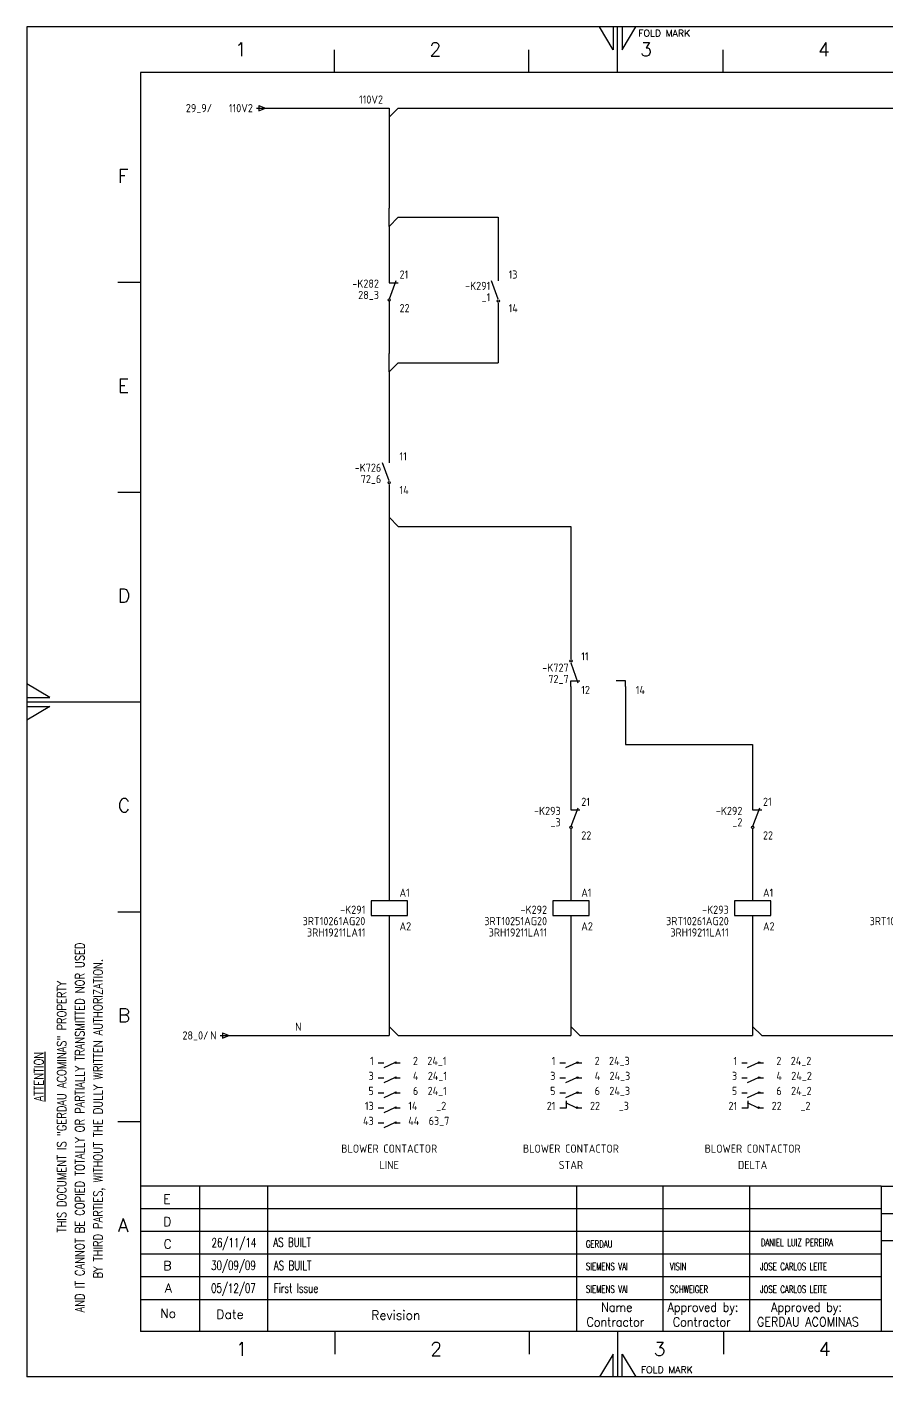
# Model space of a CAD drawing. Extents: x 520 to 940, y 6 to 303.
# Drawn here: x 520.2 to 709.3, y 6.5 to 303.5 of the extents above; entities that cross this region are included whole.
import ezdxf
from ezdxf.enums import TextEntityAlignment as Align

# ---------------------------------------------------------------- set-up
doc = ezdxf.new("R2010")
doc.units = 0
doc.header["$LTSCALE"] = 25
doc.header["$MEASUREMENT"] = 0
doc.linetypes.add('EPLANLINE7', pattern=[0])
doc.layers.get('0').update_dxf_attribs({"linetype": 'CONTINUOUS'})
for name, color, linetype in [('AUTOCONNECTING', 2, 'CONTINUOUS'), ('DESIG_', 3, 'CONTINUOUS'), ('FORM_1', 7, 'CONTINUOUS'), ('FORM_2', 4, 'CONTINUOUS'), ('FORM_3', 6, 'CONTINUOUS'), ('FORM_4', 1, 'CONTINUOUS'), ('RIF_', 7, 'CONTINUOUS'), ('SEF', 5, 'CONTINUOUS'), ('SIMBOLO', 4, 'CONTINUOUS'), ('TABELLA', 7, 'CONTINUOUS'), ('TESTI', 7, 'CONTINUOUS'), ('TESTO', 5, 'CONTINUOUS')]:
    doc.layers.add(name, color=color, linetype=linetype)
doc.styles.add('ROMANS', font='romans.shx', dxfattribs={"width": 0.7, "oblique": 10, "height": 4})
doc.styles.get("Standard").update_dxf_attribs({"font": 'isocp.shx'})

# ---------------------------------------------------------------- blocks, each defined once
blk = doc.blocks.new('Format A3')
at = {"layer": 'FORM_1'}
for p, q in [((0, 297), (0, 0)), ((420, 297), (0, 297)), ((129, 292), (126, 297)), ((129, 297), (129, 292)), ((130, 287), (130, 297)), ((131, 297), (131, 292)), ((131, 292), (134, 297)), ((67.59, 292), (67.59, 287)), ((110.37, 292), (110.37, 287)), ((153.15, 292), (153.15, 287)), ((20, 240.83), (25, 240.83)), ((20, 194.66), (25, 194.66)), ((5, 149.5), (0, 152.5)), ((0, 149.5), (5, 149.5)), ((0, 148.5), (25, 148.5)), ((0, 147.5), (5, 147.5)), ((5, 147.5), (0, 144.5)), ((20, 102.33), (25, 102.33)), ((20, 56.17), (25, 56.17)), ((37.97, 42), (37.97, 17)), ((52.97, 42), (52.97, 17)), ((120.99, 42), (120.99, 17)), ((140, 42), (140, 17)), ((159.01, 42), (159.01, 17)), ((188.01, 37), (25, 37)), ((188.01, 36), (298, 36)), ((188.01, 32), (25, 32)), ((188.01, 27), (25, 27)), ((188.01, 22), (25, 22)), ((67.78, 10), (67.78, 5)), ((110.55, 10), (110.55, 5)), ((130, 10), (130, 0)), ((153.33, 10), (153.33, 5)), ((129, 5), (126, 0)), ((129, 0), (129, 5)), ((131, 0), (131, 5)), ((131, 5), (134, 0)), ((420, 0), (0, 0))]:
    blk.add_line(p, q, dxfattribs=at)
at = {"layer": 'FORM_3'}
for p, q in [((25, 287), (25, 10)), ((410, 287), (25, 287)), ((410, 10), (25, 10))]:
    blk.add_line(p, q, dxfattribs=at)
at = {"layer": 'FORM_4'}
for p, q in [((188.01, 42), (25, 42)), ((188.01, 42), (188.01, 10)), ((188.01, 42), (410, 42)), ((188.01, 30), (298, 30)), ((188.01, 17), (25, 17)), ((37.97, 17), (37.97, 10)), ((52.97, 17), (52.97, 10)), ((120.99, 17), (120.99, 10)), ((140, 17), (140, 10)), ((159.01, 17), (159.01, 10))]:
    blk.add_line(p, q, dxfattribs=at)
at = {"layer": 'FORM_1', "style": 'ROMANS'}
for p in [(134.55, 294.88), (135.13, 0.84)]:
    blk.add_text('FOLD MARK', height=1.5, dxfattribs=at).set_placement(p)
at = {"layer": 'FORM_2', "style": 'ROMANS', "width": 0.8}
for s, p in [('AND IT CANNOT BE COPIED TOTALLY OR PARTIALLY TRANSMITTED NOR USED', (12.63, 14.2)), ('BY THIRD PARTIES, WITHOUT THE DULLY WRITTEN AUTHORIZATION.', (16.63, 21.66)), ('THIS DOCUMENT IS "GERDAU ACOMINAS" PROPERTY', (8.63, 31.78)), ('%%UATTENTION', (3.61, 60.63))]:
    blk.add_text(s, height=2, rotation=90, dxfattribs=at).set_placement(p)
at = {"layer": 'FORM_2', "style": 'ROMANS'}
for s, p in [('E', (30, 38.12)), ('D', (30, 33.18)), ('C', (30.07, 28.24)), ('B', (30.02, 23.5)), ('A', (30.36, 18.57)), ('No', (29.31, 13.01)), ('Date', (41.68, 12.8)), ('Revision', (75.79, 12.6))]:
    blk.add_text(s, height=2, dxfattribs=at).set_placement(p)
at = {"layer": 'FORM_2', "style": 'ROMANS', "width": 0.9}
for s, p in [('Name', (126.4, 14.35)), ('Approved by:', (141.02, 14.35)), ('Approved by:', (163.81, 14.35)), ('Contractor ', (123.16, 11.12)), ('Contractor ', (142.17, 11.12)), ('GERDAU ACOMINAS', (160.68, 11.14))]:
    blk.add_text(s, height=2, dxfattribs=at).set_placement(p)
at = {"layer": 'FORM_2', "style": 'ROMANS', "flags": 4}
for tag, p in [('21', (189.91, 37.18)), ('18', (189.91, 30.89))]:
    blk.add_attdef(tag, p, '', height=2, dxfattribs=at)
at = {"layer": 'FORM_2', "color": 4, "style": 'ROMANS', "width": 0.8, "flags": 4}
for tag, p in [('22', (251.5, 37)), ('19', (251.5, 30.8)), ('24', (278.73, 22.67))]:
    blk.add_attdef(tag, p, '', height=2, dxfattribs=at)
at = {"layer": 'FORM_2', "style": 'ROMANS', "flags": 4}
for tag, p, height, width in [('23', (276.41, 37.01), 2, 0.8), ('20', (276.22, 30.68), 2, 0.8), ('14', (248.25, 23), 1.5, 0.9), ('15', (264.49, 22.98), 1.5, 0.8), ('16', (248.25, 13), 1.5, 0.9), ('17', (264.49, 12.98), 1.5, 0.8)]:
    blk.add_attdef(tag, p, '', height=height, dxfattribs=dict(at, width=width))
at = {"layer": 'FORM_4', "style": 'ROMANS'}
for s, p in [('1', (45.81, 290.56)), ('2', (88.59, 290.56)), ('3', (135, 290.56)), ('4', (174.14, 290.56)), ('F', (20.01, 262.73)), ('E', (20.01, 216.57)), ('D', (20.01, 170.4)), ('C', (20.01, 124.24)), ('B', (20.01, 78.07)), ('A', (20.01, 31.9)), ('1', (45.99, 4.65)), ('2', (88.77, 4.65)), ('3', (137.98, 4.65)), ('4', (174.32, 4.65))]:
    blk.add_text(s, height=3, dxfattribs=at).set_placement(p)
at = {"layer": 'FORM_4', "color": 1, "style": 'ROMANS', "oblique": 10, "width": 0.8, "flags": 4}
for tag, p in [('11', (300.77, 34.39)), ('12', (300.77, 29.5)), ('13', (300.77, 24.62))]:
    blk.add_attdef(tag, p, '', height=2.5, dxfattribs=at)
at = {"layer": 'FORM_4', "color": 1, "style": 'ROMANS', "flags": 2}
blk.add_attdef('25', (279.66, 12.25), '', height=5, dxfattribs=at)
at = {"layer": 'FORM_4', "style": 'ROMANS', "width": 1.25, "flags": 4}
for tag, p in [('1', (303.88, 13.92)), ('3', (312.28, 13.92)), ('5', (324.88, 13.92)), ('7', (346.28, 13.92)), ('10', (395.28, 13.92))]:
    blk.add_attdef(tag, p, '', height=3.5, dxfattribs=at)
for tag, p in [('2', (310.18, 13.92)), ('4', (322.78, 13.92)), ('6', (339.78, 13.92)), ('9', (387.98, 13.92))]:
    blk.add_attdef(tag, text='', height=3.5, dxfattribs=at).set_placement(p, align=Align.CENTER)
at = {"layer": 'FORM_4', "color": 1, "style": 'ROMANS', "width": 1.25, "flags": 4}
blk.add_attdef('8', (368.28, 13.92), '', height=3.5, dxfattribs=at)
blk = doc.blocks.new('SO284')
at = {"layer": 'TESTI', "color": 2, "linetype": 'EPLANLINE7'}
for p, q in [((-1.175, 0), (0.675, 0)), ((-0.675, 0.575), (0.8, 0)), ((-0.675, 0.575), (-0.675, -0.575)), ((-0.675, -0.575), (0.8, 0))]:
    blk.add_line(p, q, dxfattribs=at)
blk = doc.blocks.new('SO269')
at = {"layer": 'TESTI', "color": 2, "linetype": 'EPLANLINE7'}
for p, q in [((-2, 0), (0, 0)), ((0, 0), (0, -2)), ((0, -2), (2, 0))]:
    blk.add_line(p, q, dxfattribs=at)
blk = doc.blocks.new('SO263')
at = {"layer": 'TESTI', "color": 2, "linetype": 'EPLANLINE7'}
for q in [(0, 2), (2, 0)]:
    blk.add_line((0, -2), q, dxfattribs=at)
blk = doc.blocks.new('2_0_IEC_WUPI')
at = {"layer": 'SIMBOLO', "color": 3, "linetype": 'EPLANLINE7'}
for p, q in [((0, 4), (0, 1.6)), ((1.5, 2), (0, -2)), ((0, 1.6), (2, 1.6)), ((0, -2.4), (0, -4))]:
    blk.add_line(p, q, dxfattribs=at)
blk.add_circle((0, -2.2), 0.25, dxfattribs=at)
blk = doc.blocks.new('1_0_IEC_WUPI')
at = {"layer": 'SIMBOLO', "color": 3, "linetype": 'EPLANLINE7'}
for p, q in [((0, 4), (0, 2)), ((0, -2), (-1.5, 2)), ((0, -2.8), (0, -4))]:
    blk.add_line(p, q, dxfattribs=at)
blk.add_circle((0, -2.4), 0.25, dxfattribs=at)
blk = doc.blocks.new('SO262')
at = {"layer": 'TESTI', "color": 2, "linetype": 'EPLANLINE7'}
for q in [(0, -2), (2, 0)]:
    blk.add_line((0, 2), q, dxfattribs=at)
blk = doc.blocks.new('20_0_IEC_WUPI')
at = {"layer": 'TESTI', "color": 3, "linetype": 'EPLANLINE7'}
for p, q in [((0, 4), (0, 1.6)), ((0, 1.6), (-4, 1.6)), ((-4, 1.6), (-4, -1.6)), ((4, 1.6), (0, 1.6)), ((4, -1.6), (4, 1.6)), ((-4, -1.6), (4, -1.6)), ((0, -1.6), (0, -4))]:
    blk.add_line(p, q, dxfattribs=at)
blk = doc.blocks.new('SO264')
at = {"layer": 'TESTI', "color": 2, "linetype": 'EPLANLINE7'}
for p, q in [((-2, 0), (0, 0)), ((0, 2), (0, 0)), ((0, 2), (2, 0))]:
    blk.add_line(p, q, dxfattribs=at)
blk = doc.blocks.new('SO280')
at = {"layer": 'TESTI', "color": 2, "linetype": 'EPLANLINE7'}
for p, q in [((-2, 0), (0, 0)), ((0, 0), (0, -2))]:
    blk.add_line(p, q, dxfattribs=at)
blk = doc.blocks.new('SO282')
at = {"layer": 'SIMBOLO', "color": 2, "linetype": 'EPLANLINE7'}
for p in [(-2, 0), (0, 2)]:
    blk.add_line(p, (0, 0), dxfattribs=at)
blk = doc.blocks.new('16_0_IEC_WUPI')
at = {"layer": 'SIMBOLO', "color": 3, "linetype": 'EPLANLINE7'}
for p, q in [((0, 4), (0, 3.2)), ((0, 3.2), (0, 2.8)), ((0, 2), (1.5, -2.4)), ((0, -3.2), (0, -2)), ((0, -2), (2, -2)), ((0, -3.2), (0, -4))]:
    blk.add_line(p, q, dxfattribs=at)
blk.add_circle((0, 2.4), 0.25, dxfattribs=at)
blk = doc.blocks.new('18_0_IEC_WUPI')
at = {"layer": 'SIMBOLO', "color": 3, "linetype": 'EPLANLINE7'}
for p, q in [((0, -2), (-2, -2)), ((0, -3.2), (0, -2)), ((0, -3.2), (0, -4))]:
    blk.add_line(p, q, dxfattribs=at)
blk = doc.blocks.new('SO283')
at = {"layer": 'SIMBOLO', "color": 2, "linetype": 'EPLANLINE7'}
for p, q in [((0, 2), (0, 0)), ((0, 0), (2, 0))]:
    blk.add_line(p, q, dxfattribs=at)

msp = doc.modelspace()

# ---------------------------------------------------------------- linework, layer by layer
at = {"layer": 'AUTOCONNECTING', "color": 2, "linetype": 'EPLANLINE7'}
for p, q in [((571.9, 285.6), (597.9, 285.6)), ((601.9, 285.6), (721.9, 285.6)), ((599.9, 283.6), (599.9, 263.6)), ((601.9, 261.6), (623.9, 261.6)), ((623.9, 261.6), (623.9, 249.6)), ((599.9, 259.6), (599.9, 249.6)), ((599.9, 241.6), (599.9, 231.6)), ((623.9, 241.6), (623.9, 229.6)), ((601.9, 229.6), (623.9, 229.6)), ((599.9, 227.6), (599.9, 209.6)), ((599.9, 201.6), (599.9, 195.6)), ((601.9, 193.6), (639.9, 193.6)), ((639.9, 193.6), (639.9, 165.6)), ((599.9, 191.6), (599.9, 113.6)), ((639.9, 157.6), (639.9, 133.6)), ((651.9, 157.6), (651.9, 145.6)), ((651.9, 145.6), (679.9, 145.6)), ((679.9, 145.6), (679.9, 133.6)), ((639.9, 125.6), (639.9, 113.6)), ((679.9, 125.6), (679.9, 113.6)), ((599.9, 105.6), (599.9, 83.6)), ((639.9, 105.6), (639.9, 83.6)), ((679.9, 105.6), (679.9, 83.6)), ((563.9, 81.6), (597.9, 81.6)), ((601.9, 81.6), (637.9, 81.6)), ((641.9, 81.6), (677.9, 81.6)), ((681.9, 81.6), (721.9, 81.6))]:
    msp.add_line(p, q, dxfattribs=at)
at = {"layer": 'TABELLA', "color": 1, "linetype": 'EPLANLINE7'}
for p, q in [((597.5, 75.6), (598.7, 75.6)), ((601.1, 75.6), (598.7, 74.48)), ((601.58, 75.6), (602.3, 75.6)), ((637.5, 75.6), (638.7, 75.6)), ((641.1, 75.6), (638.7, 74.48)), ((641.58, 75.6), (642.3, 75.6)), ((677.5, 75.6), (678.7, 75.6)), ((681.1, 75.6), (678.7, 74.48)), ((681.58, 75.6), (682.3, 75.6)), ((597.5, 72.3), (598.7, 72.3)), ((601.1, 72.3), (598.7, 71.18)), ((601.58, 72.3), (602.3, 72.3)), ((637.5, 72.3), (638.7, 72.3)), ((641.1, 72.3), (638.7, 71.18)), ((641.58, 72.3), (642.3, 72.3)), ((677.5, 72.3), (678.7, 72.3)), ((681.1, 72.3), (678.7, 71.18)), ((681.58, 72.3), (682.3, 72.3)), ((597.5, 69), (598.7, 69)), ((601.1, 69), (598.7, 67.88)), ((601.58, 69), (602.3, 69)), ((637.5, 69), (638.7, 69)), ((641.1, 69), (638.7, 67.88)), ((641.58, 69), (642.3, 69)), ((677.5, 69), (678.7, 69)), ((681.1, 69), (678.7, 67.88)), ((681.58, 69), (682.3, 69)), ((597.5, 65.7), (598.7, 65.7)), ((601.1, 65.7), (598.7, 64.58)), ((601.58, 65.7), (602.3, 65.7)), ((637.5, 65.7), (638.95, 65.7)), ((638.7, 66.83), (641.1, 65.7)), ((638.95, 65.7), (638.95, 67.2)), ((641.35, 65.7), (642.3, 65.7)), ((677.5, 65.7), (678.95, 65.7)), ((678.7, 66.83), (681.1, 65.7)), ((678.95, 65.7), (678.95, 67.2)), ((681.35, 65.7), (682.3, 65.7)), ((597.5, 62.4), (598.7, 62.4)), ((601.1, 62.4), (598.7, 61.28)), ((601.58, 62.4), (602.3, 62.4))]:
    msp.add_line(p, q, dxfattribs=at)
for centre in [(601.35, 75.6), (641.35, 75.6), (681.35, 75.6), (601.35, 72.3), (641.35, 72.3), (681.35, 72.3), (601.35, 69), (641.35, 69), (681.35, 69), (601.35, 65.7), (641.23, 65.7), (681.23, 65.7), (601.35, 62.4)]:
    msp.add_circle(centre, 0.175, dxfattribs=at)

# ---------------------------------------------------------------- block references
msp.add_blockref('Format A3', (520.17, 6.46))
at = {"layer": 'SIMBOLO'}
for name, p in [('SO284', (571.9, 285.6)), ('SO269', (599.9, 285.6)), ('SO263', (599.9, 261.6)), ('SO280', (623.9, 261.6)), ('SO263', (599.9, 229.6)), ('SO282', (623.9, 229.6)), ('SO262', (599.9, 193.6)), ('SO280', (639.9, 193.6)), ('SO283', (651.9, 145.6)), ('SO280', (679.9, 145.6)), ('SO264', (599.9, 81.6)), ('SO264', (639.9, 81.6)), ('SO264', (679.9, 81.6)), ('SO284', (563.9, 81.6))]:
    msp.add_blockref(name, p, dxfattribs=at)
ref = msp.add_blockref('2_0_IEC_WUPI', (599.9, 245.6), dxfattribs=at)
ref.add_attrib('SEF_1', '-K282', dxfattribs={"layer": 'SEF', "color": 2, "height": 1.8, "width": 1.000667, "flags": 2}).set_placement((597.65, 246.1), align=Align.RIGHT)
ref.add_attrib('DESIGN._1', '21', (602.18, 248.1), dxfattribs={"layer": 'DESIG_', "color": 2, "height": 1.8, "width": 1.000667, "flags": 2})
ref.add_attrib('DESIGN._2', '22', (602.18, 240.7), dxfattribs={"layer": 'DESIG_', "color": 2, "height": 1.8, "width": 1.000667, "flags": 2})
ref = msp.add_blockref('1_0_IEC_WUPI', (623.9, 245.6), dxfattribs=at)
ref.add_attrib('SEF_1', '-K291', dxfattribs={"layer": 'SEF', "color": 2, "height": 1.8, "width": 1.000667, "flags": 2}).set_placement((622.15, 245.6), align=Align.RIGHT)
ref.add_attrib('DESIGN._1', '13', (626.18, 248.1), dxfattribs={"layer": 'DESIG_', "color": 2, "height": 1.8, "width": 1.000667, "flags": 2})
ref.add_attrib('DESIGN._2', '14', (626.18, 240.7), dxfattribs={"layer": 'DESIG_', "color": 2, "height": 1.8, "width": 1.000667, "flags": 2})
ref = msp.add_blockref('1_0_IEC_WUPI', (599.9, 205.6), dxfattribs=at)
ref.add_attrib('SEF_1', '-K726', dxfattribs={"layer": 'SEF', "color": 2, "height": 1.8, "width": 1.000667, "flags": 2}).set_placement((598.15, 205.6), align=Align.RIGHT)
ref.add_attrib('DESIGN._1', '11', (602.18, 208.1), dxfattribs={"layer": 'DESIG_', "color": 2, "height": 1.8, "width": 1.000667, "flags": 2})
ref.add_attrib('DESIGN._2', '14', (602.18, 200.7), dxfattribs={"layer": 'DESIG_', "color": 2, "height": 1.8, "width": 1.000667, "flags": 2})
ref = msp.add_blockref('16_0_IEC_WUPI', (639.9, 161.6), dxfattribs=at)
ref.add_attrib('SEF_1', '-K727', dxfattribs={"layer": 'SEF', "color": 2, "height": 1.8, "width": 1.000667, "flags": 2}).set_placement((639.4, 161.6), align=Align.RIGHT)
ref.add_attrib('DESIGN._1', '11', (642.18, 164.1), dxfattribs={"layer": 'DESIG_', "color": 2, "height": 1.8, "width": 1.000667, "flags": 2})
ref.add_attrib('DESIGN._2', '12', (642.18, 156.7), dxfattribs={"layer": 'DESIG_', "color": 2, "height": 1.8, "width": 1.000667, "flags": 2})
ref = msp.add_blockref('18_0_IEC_WUPI', (651.9, 161.6), dxfattribs=at)
ref.add_attrib('DESIGN._1', '14', (654.18, 156.7), dxfattribs={"layer": 'DESIG_', "color": 2, "height": 1.8, "width": 1.000667, "flags": 2})
ref = msp.add_blockref('2_0_IEC_WUPI', (639.9, 129.6), dxfattribs=at)
ref.add_attrib('SEF_1', '-K293', dxfattribs={"layer": 'SEF', "color": 2, "height": 1.8, "width": 1.000667, "flags": 2}).set_placement((637.65, 130.1), align=Align.RIGHT)
ref.add_attrib('DESIGN._1', '21', (642.18, 132.1), dxfattribs={"layer": 'DESIG_', "color": 2, "height": 1.8, "width": 1.000667, "flags": 2})
ref.add_attrib('DESIGN._2', '22', (642.18, 124.7), dxfattribs={"layer": 'DESIG_', "color": 2, "height": 1.8, "width": 1.000667, "flags": 2})
ref = msp.add_blockref('2_0_IEC_WUPI', (679.9, 129.6), dxfattribs=at)
ref.add_attrib('SEF_1', '-K292', dxfattribs={"layer": 'SEF', "color": 2, "height": 1.8, "width": 1.000667, "flags": 2}).set_placement((677.65, 130.1), align=Align.RIGHT)
ref.add_attrib('DESIGN._1', '21', (682.18, 132.1), dxfattribs={"layer": 'DESIG_', "color": 2, "height": 1.8, "width": 1.000667, "flags": 2})
ref.add_attrib('DESIGN._2', '22', (682.18, 124.7), dxfattribs={"layer": 'DESIG_', "color": 2, "height": 1.8, "width": 1.000667, "flags": 2})
ref = msp.add_blockref('20_0_IEC_WUPI', (599.9, 109.6), dxfattribs=at)
ref.add_attrib('SEF_1', '-K291', dxfattribs={"layer": 'SEF', "color": 2, "height": 1.8, "width": 1.000667, "flags": 2}).set_placement((594.65, 108.35), align=Align.RIGHT)
ref.add_attrib('DESIGN._1', 'A1', (602.18, 112.1), dxfattribs={"layer": 'DESIG_', "color": 2, "height": 1.8, "width": 1.000667, "flags": 2})
ref.add_attrib('DESIGN._2', 'A2', (602.18, 104.7), dxfattribs={"layer": 'DESIG_', "color": 2, "height": 1.8, "width": 1.000667, "flags": 2})
ref = msp.add_blockref('20_0_IEC_WUPI', (639.9, 109.6), dxfattribs=at)
ref.add_attrib('SEF_1', '-K292', dxfattribs={"layer": 'SEF', "color": 2, "height": 1.8, "width": 1.000667, "flags": 2}).set_placement((634.65, 108.35), align=Align.RIGHT)
ref.add_attrib('DESIGN._1', 'A1', (642.18, 112.1), dxfattribs={"layer": 'DESIG_', "color": 2, "height": 1.8, "width": 1.000667, "flags": 2})
ref.add_attrib('DESIGN._2', 'A2', (642.18, 104.7), dxfattribs={"layer": 'DESIG_', "color": 2, "height": 1.8, "width": 1.000667, "flags": 2})
ref = msp.add_blockref('20_0_IEC_WUPI', (679.9, 109.6), dxfattribs=at)
ref.add_attrib('SEF_1', '-K293', dxfattribs={"layer": 'SEF', "color": 2, "height": 1.8, "width": 1.000667, "flags": 2}).set_placement((674.65, 108.35), align=Align.RIGHT)
ref.add_attrib('DESIGN._1', 'A1', (682.18, 112.1), dxfattribs={"layer": 'DESIG_', "color": 2, "height": 1.8, "width": 1.000667, "flags": 2})
ref.add_attrib('DESIGN._2', 'A2', (682.18, 104.7), dxfattribs={"layer": 'DESIG_', "color": 2, "height": 1.8, "width": 1.000667, "flags": 2})

# ---------------------------------------------------------------- texts
at = {"layer": 'FORM_2', "style": 'ROMANS', "width": 0.7}
for s, p in [('26/11/14', (565.72, 35.85)), ('30/09/09', (565.62, 30.86)), ('05/12/07', (565.62, 25.86))]:
    msp.add_text(s, height=2, dxfattribs=at).set_placement(p, align=Align.MIDDLE)
for s, height, p in [('AS BUILT', 2, (574.38, 35.1)), ('GERDAU', 1.6, (643.19, 34.91)), ('DANIEL LUIZ PEREIRA', 1.6, (681.7, 35.24)), ('AS BUILT', 2, (574.5, 29.99)), ('SIEMENS VAI', 1.6, (643.21, 29.99)), ('VISIN', 1.6, (661.69, 29.95)), ('JOSE CARLOS LEITE', 1.6, (681.53, 29.95)), ('First Issue', 2, (574.5, 24.99)), ('SIEMENS VAI', 1.6, (643.21, 24.99)), ('SCHWEIGER', 1.6, (661.69, 24.95)), ('JOSE CARLOS LEITE', 1.6, (681.53, 24.95))]:
    msp.add_text(s, height=height, dxfattribs=at).set_placement(p)
at = {"layer": 'RIF_', "color": 2, "width": 1.000667}
for s, p in [('29_9/', (560.9, 284.7)), ('28_3', (597.65, 243.6)), ('_1', (622.15, 243.1)), ('72_6', (598.15, 203.1)), ('72_7', (639.4, 159.1)), ('_3', (637.65, 127.6)), ('_2', (677.65, 127.6)), ('28_0/', (560.1, 80.7))]:
    msp.add_text(s, height=1.8, dxfattribs=at).set_placement(p, align=Align.RIGHT)
at = {"layer": 'TABELLA', "color": 2, "width": 1.000667}
for s, p in [('1', (596.5, 75.1)), ('1', (636.5, 75.1)), ('1', (676.5, 75.1)), ('3', (596.5, 71.8)), ('3', (636.5, 71.8)), ('3', (676.5, 71.8)), ('5', (596.5, 68.5)), ('5', (636.5, 68.5)), ('5', (676.5, 68.5)), ('13', (596.5, 65.2)), ('21', (636.5, 65.2)), ('21', (676.5, 65.2)), ('43', (596.5, 61.9))]:
    msp.add_text(s, height=1.8, dxfattribs=at).set_placement(p, align=Align.RIGHT)
for s, p in [(' 2  24_1', (604.1, 75.1)), (' 2  24_3', (644.1, 75.1)), (' 2  24_2', (684.1, 75.1)), (' 4  24_1', (604.1, 71.8)), (' 4  24_3', (644.1, 71.8)), (' 4  24_2', (684.1, 71.8)), (' 6  24_1', (604.1, 68.5)), (' 6  24_3', (644.1, 68.5)), (' 6  24_2', (684.1, 68.5)), ('14    _2', (604.1, 65.2)), ('22    _3', (644.1, 65.2)), ('22    _2', (684.1, 65.2)), ('44  63_7', (604.1, 61.9))]:
    msp.add_text(s, height=1.8, dxfattribs=at).set_placement(p)
at = {"layer": 'TESTI', "color": 2, "width": 1.000667}
for s, p in [('3RT10261AG20', (594.65, 105.85)), ('3RT10251AG20', (634.65, 105.85)), ('3RT10261AG20', (674.65, 105.85)), ('3RT10161AF01', (718.65, 105.85)), ('3RH19211LA11', (594.65, 103.35)), ('3RH19211LA11', (634.65, 103.35)), ('3RH19211LA11', (674.65, 103.35))]:
    msp.add_text(s, height=1.8, dxfattribs=at).set_placement(p, align=Align.RIGHT)
at = {"layer": 'TESTO', "color": 2, "width": 1.000667}
for s, p in [('110V2', (595.9, 286.6)), ('N', (579.9, 82.6)), ('BLOWER CONTACTOR', (599.9, 55.8)), ('BLOWER CONTACTOR', (639.9, 55.8)), ('BLOWER CONTACTOR', (679.9, 55.8)), ('LINE', (599.9, 52.2)), ('STAR', (639.9, 52.2)), ('DELTA', (679.9, 52.2))]:
    msp.add_text(s, height=1.8, dxfattribs=at).set_placement(p, align=Align.CENTER)
for s, p in [('110V2', (569.9, 284.7)), ('N', (561.9, 80.7))]:
    msp.add_text(s, height=1.8, dxfattribs=at).set_placement(p, align=Align.RIGHT)

doc.saveas('drawing.dxf')
